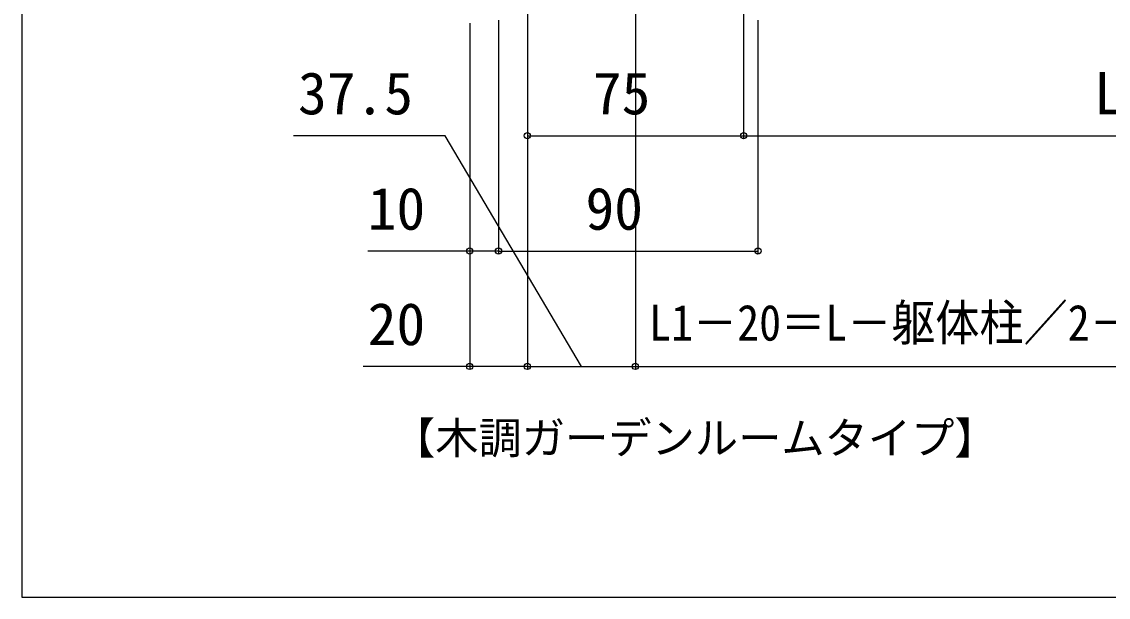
# Model space of a CAD drawing. Units: millimetres, scale not verified. Extents: x -875 to 875, y -1304 to 1297.
# Drawn here: x -875 to -498.1, y -1304.2 to -1104.7 of the extents above; entities that cross this region are included whole.
import ezdxf
from ezdxf.enums import TextEntityAlignment as Align

# ---------------------------------------------------------------- set-up
doc = ezdxf.new("R2010")
doc.units = ezdxf.units.MM
doc.header["$LTSCALE"] = 8
for name, color, linetype in [('0-2_USER1', 3, 'Continuous'), ('0-7_YKK_D', 6, 'Continuous'), ('0-8_YKK_ZWAK', 7, 'Continuous')]:
    doc.layers.add(name, color=color, linetype=linetype)
doc.styles.add('ＭＳ ゴシック', font='')
doc.styles.get('ＭＳ ゴシック').set_extended_font_data('MS Gothic')

msp = doc.modelspace()

# ---------------------------------------------------------------- linework, layer by layer
at = {"layer": '0-7_YKK_D'}
for p, q in [((-699.625, -1036.9), (-699.625, -1145.2)), ((-624.625, -1036.9), (-624.625, -1145.2)), ((-662.125, -1047.2), (-662.125, -1225.2)), ((-662.125, -1047.2), (-662.125, -1225.2)), ((-624.625, -1081.2), (-624.625, -1145.2)), ((-709.625, -1104.2), (-709.625, -1185.2)), ((-619.625, -1104.2), (-619.625, -1185.2)), ((-719.625, -1105.2), (-719.625, -1185.2)), ((-719.625, -1105.2), (-719.625, -1225.2)), ((-709.625, -1109.2), (-709.625, -1185.2)), ((-699.625, -1109.2), (-699.625, -1225.2)), ((-699.625, -1109.2), (-699.625, -1225.2)), ((-699.625, -1144.2), (-624.625, -1144.2)), ((-624.625, -1144.2), (-234.125, -1144.2)), ((-709.625, -1184.2), (-619.625, -1184.2)), ((-699.625, -1224.2), (-662.125, -1224.2)), ((-662.125, -1224.2), (-234.125, -1224.2))]:
    msp.add_line(p, q, dxfattribs=at)
for points in [[(-680.875, -1224.2), (-728.099, -1144.2), (-780.69, -1144.2)], [(-709.625, -1184.2), (-719.625, -1184.2), (-754.925, -1184.2)], [(-699.625, -1224.2), (-719.625, -1224.2), (-756.516, -1224.2)]]:
    msp.add_lwpolyline(points, dxfattribs=at)
for centre in [(-699.625, -1144.2), (-624.625, -1144.2), (-624.625, -1144.2), (-719.625, -1184.2), (-709.625, -1184.2), (-709.625, -1184.2), (-619.625, -1184.2), (-719.625, -1224.2), (-699.625, -1224.2), (-699.625, -1224.2), (-662.125, -1224.2)]:
    msp.add_circle(centre, 1.075, dxfattribs=at)
at = {"layer": '0-8_YKK_ZWAK'}
msp.add_line((-875, 1245.8), (-875, -1304.2), dxfattribs=at)
msp.add_lwpolyline([(-875, -1304.2), (875, -1304.2), (875, 1245.8)], dxfattribs=at)

# ---------------------------------------------------------------- texts
at = {"layer": '0-2_USER1', "style": 'ＭＳ ゴシック'}
msp.add_text('【木調ガーデンルームタイプ】', height=11, dxfattribs=at).set_placement((-746.557, -1257.78), align=Align.BOTTOM_LEFT)
at = {"layer": '0-7_YKK_D', "style": 'ＭＳ ゴシック'}
for s, p in [('37.5', (-779.167, -1141.2)), ('75', (-676.898, -1141.2)), ('L1－20－75', (-503.068, -1141.2)), ('10', (-754.993, -1181.2)), ('90', (-679.455, -1181.2)), ('20', (-754.993, -1221.2))]:
    msp.add_text(s, height=14.66, dxfattribs=at).set_placement(p, align=Align.BOTTOM_LEFT)
at = {"layer": '0-7_YKK_D', "style": 'ＭＳ ゴシック', "width": 0.9}
msp.add_text('L1－20＝L－躯体柱／2－外壁厚－20－37.5', height=12.46, dxfattribs=at).set_placement((-657.413, -1218.978), align=Align.BOTTOM_LEFT)

doc.saveas('drawing.dxf')
